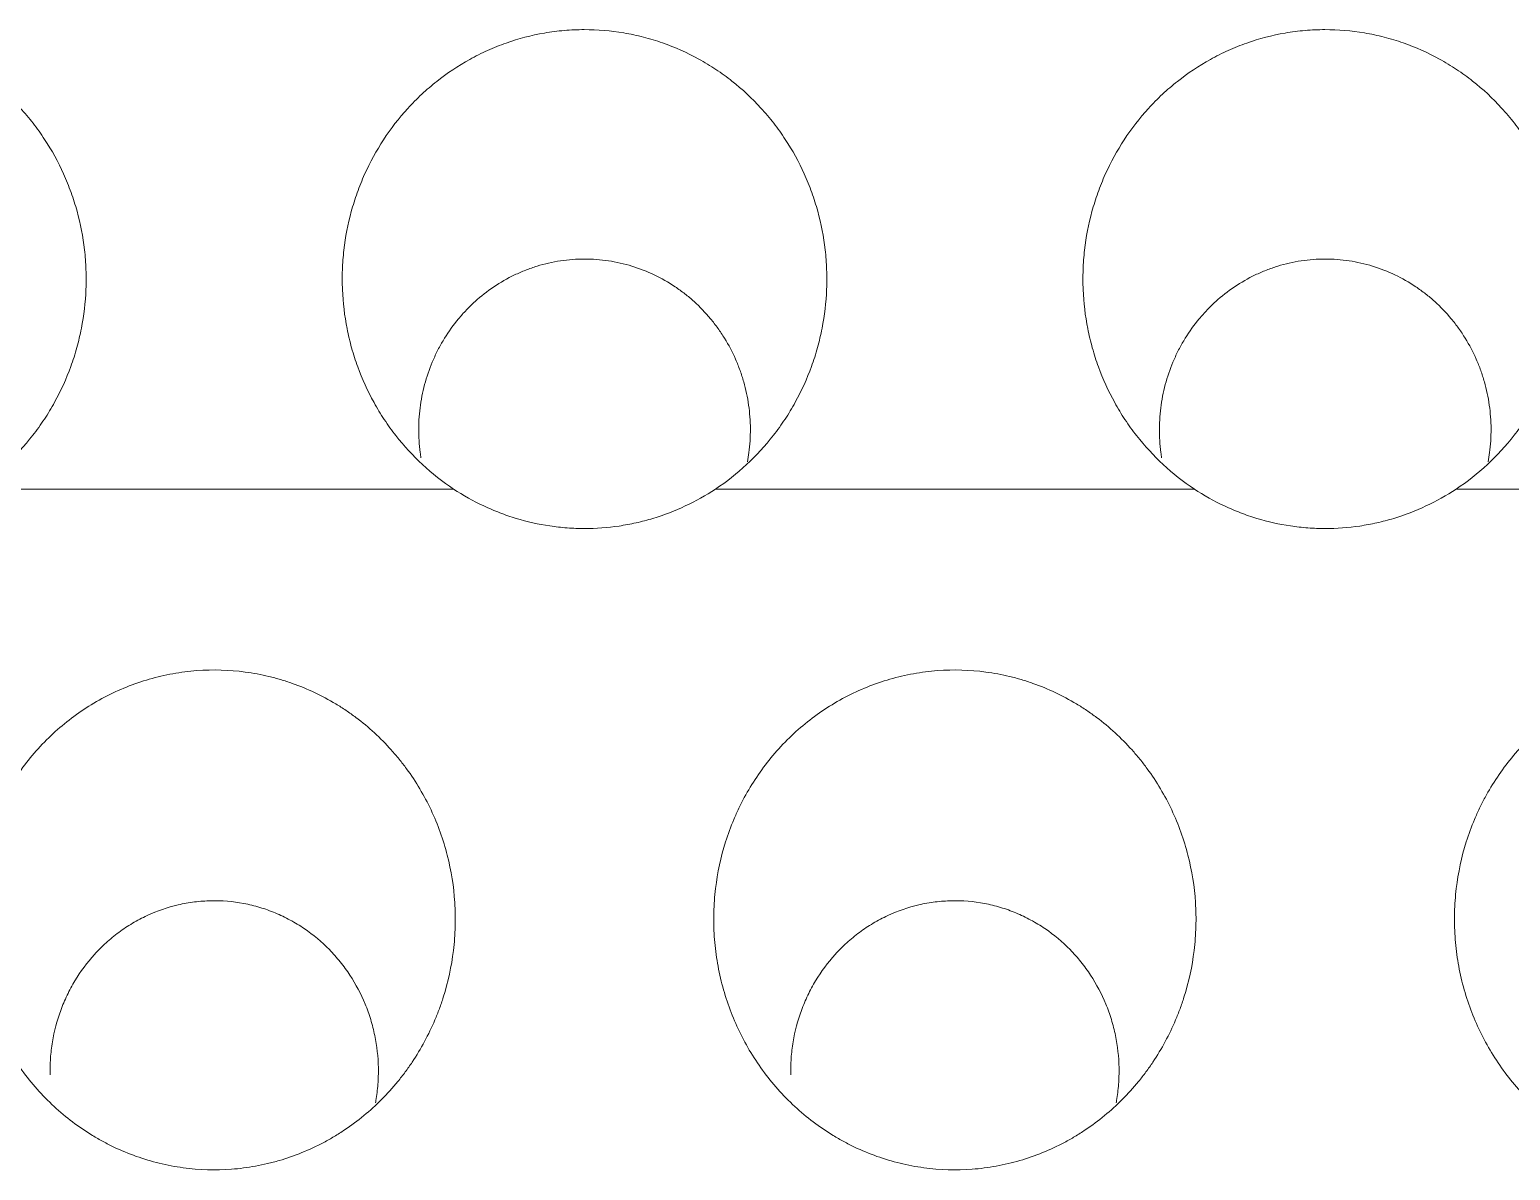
# Model space of a CAD drawing. Header units: millimetres. Extents: x 70151 to 230897, y 35202 to 113211.
# Drawn here: x 179021.63 to 179027.6, y 69174.55 to 69179.15 of the extents above; entities that cross this region are included whole.
import ezdxf

# ---------------------------------------------------------------- set-up
doc = ezdxf.new("R2010")
doc.units = ezdxf.units.MM
doc.header["$LTSCALE"] = 50
doc.layers.add('2-con', color=2, linetype='Continuous')
doc.layers.add('mark-B', color=2, linetype='Continuous', lineweight=20)

# ---------------------------------------------------------------- blocks, each defined once
blk = doc.blocks.new('무풍1WAY 대형')
at = {"layer": 'mark-B'}
for points, knots in [([(-372.6553, -415.5064), (-372.6168, -415.5593), (-372.5842, -415.6149), (-372.5297, -415.731), (-372.5078, -415.7915), (-372.4875, -415.8703), (-372.4838, -415.8862), (-372.4772, -415.9179), (-372.4684, -415.9656), (-372.4593, -416.0455), (-372.4579, -416.1099), (-372.4592, -416.1583), (-372.4599, -416.1745), (-372.4623, -416.2069), (-372.4638, -416.2231), (-372.4734, -416.3036), (-372.487, -416.3665), (-372.5159, -416.4585), (-372.527, -416.4888), (-372.546, -416.5336), (-372.5527, -416.5485), (-372.5667, -416.5778), (-372.5741, -416.5923), (-372.6125, -416.6634), (-372.6483, -416.7168), (-372.7098, -416.7917), (-372.7316, -416.8158), (-372.7778, -416.862), (-372.8019, -416.8838), (-372.877, -416.9452), (-372.9307, -416.9809), (-373.0171, -417.0265), (-373.047, -417.0404), (-373.1075, -417.0647), (-373.1688, -417.0858), (-373.2319, -417.1005), (-373.2798, -417.1092), (-373.2959, -417.1116), (-373.3284, -417.1158), (-373.3448, -417.1174), (-373.4265, -417.1235), (-373.4914, -417.1215), (-373.5879, -417.1087), (-373.6199, -417.1027), (-373.6678, -417.0912), (-373.6836, -417.087), (-373.7149, -417.0777), (-373.7304, -417.0727), (-373.807, -417.0457), (-373.8656, -417.018), (-373.9354, -416.9759), (-373.9493, -416.9671), (-373.9764, -416.9488), (-374.0162, -416.9205), (-374.0784, -416.8688), (-374.1238, -416.8228), (-374.1562, -416.7865), (-374.1668, -416.7742), (-374.1873, -416.7488), (-374.1973, -416.7359), (-374.2452, -416.6703), (-374.2781, -416.6148), (-374.3193, -416.5273), (-374.3317, -416.4973), (-374.3537, -416.436), (-374.3632, -416.405), (-374.3872, -416.3113), (-374.3973, -416.2478), (-374.4035, -416.1509), (-374.4041, -416.1182), (-374.4023, -416.0535), (-374.3999, -416.0213), (-374.3882, -415.9256), (-374.3746, -415.8626), (-374.3501, -415.7851), (-374.3448, -415.7696), (-374.3336, -415.7391), (-374.3157, -415.694), (-374.2808, -415.6214), (-374.2476, -415.5661), (-374.2207, -415.5258), (-374.2113, -415.5125), (-374.192, -415.4864), (-374.1819, -415.4734), (-374.1302, -415.4103), (-374.0846, -415.3645), (-374.0099, -415.3029), (-373.9839, -415.2835), (-373.9433, -415.2563), (-373.9295, -415.2475), (-373.9013, -415.2307), (-373.8871, -415.2227), (-373.8153, -415.1845), (-373.7553, -415.1601), (-373.6774, -415.1374), (-373.6616, -415.1332), (-373.6298, -415.1257), (-373.6137, -415.1224), (-373.5653, -415.1136), (-373.533, -415.1095), (-373.4359, -415.1022), (-373.371, -415.1041), (-373.2897, -415.1151), (-373.2735, -415.1177), (-373.2414, -415.1238), (-373.1936, -415.1341), (-373.116, -415.1574), (-373.0559, -415.1823), (-373.0117, -415.2034), (-372.997, -415.2108), (-372.9682, -415.2264), (-372.9541, -415.2346), (-372.8846, -415.2769), (-372.833, -415.3159), (-372.7613, -415.3822), (-372.7384, -415.4056), (-372.695, -415.4545), (-372.6745, -415.4799), (-372.6553, -415.5064)], [0, 0, 0, 0, 0.03125, 0.03125, 0.0625, 0.0625, 0.070313, 0.070313, 0.078125, 0.09375, 0.109375, 0.109375, 0.117188, 0.117188, 0.125, 0.125, 0.15625, 0.15625, 0.171875, 0.171875, 0.179688, 0.179688, 0.1875, 0.1875, 0.21875, 0.21875, 0.234375, 0.234375, 0.25, 0.25, 0.28125, 0.28125, 0.296875, 0.296875, 0.3125, 0.328125, 0.328125, 0.335938, 0.335938, 0.34375, 0.34375, 0.375, 0.375, 0.390625, 0.390625, 0.398438, 0.398438, 0.40625, 0.40625, 0.4375, 0.4375, 0.445313, 0.445313, 0.453125, 0.46875, 0.484375, 0.484375, 0.492188, 0.492188, 0.5, 0.5, 0.53125, 0.53125, 0.546875, 0.546875, 0.5625, 0.5625, 0.59375, 0.59375, 0.609375, 0.609375, 0.625, 0.625, 0.65625, 0.65625, 0.664062, 0.664062, 0.671875, 0.6875, 0.703125, 0.703125, 0.710937, 0.710937, 0.71875, 0.71875, 0.75, 0.75, 0.765625, 0.765625, 0.773437, 0.773437, 0.78125, 0.78125, 0.8125, 0.8125, 0.820312, 0.820312, 0.828125, 0.828125, 0.84375, 0.84375, 0.875, 0.875, 0.882812, 0.882812, 0.890625, 0.90625, 0.921875, 0.921875, 0.929687, 0.929687, 0.9375, 0.9375, 0.96875, 0.96875, 0.984375, 0.984375, 1, 1, 1, 1]), ([(-369.6677, -415.5064), (-369.6293, -415.5593), (-369.5966, -415.6149), (-369.5421, -415.731), (-369.5203, -415.7915), (-369.4999, -415.8703), (-369.4962, -415.8862), (-369.4896, -415.9179), (-369.4808, -415.9656), (-369.4717, -416.0455), (-369.4704, -416.1099), (-369.4716, -416.1583), (-369.4724, -416.1745), (-369.4747, -416.2069), (-369.4763, -416.2231), (-369.4859, -416.3036), (-369.4994, -416.3665), (-369.5284, -416.4585), (-369.5395, -416.4888), (-369.5584, -416.5336), (-369.5651, -416.5485), (-369.5792, -416.5778), (-369.5865, -416.5923), (-369.6249, -416.6634), (-369.6608, -416.7168), (-369.7222, -416.7917), (-369.744, -416.8158), (-369.7903, -416.862), (-369.8144, -416.8838), (-369.8894, -416.9452), (-369.9432, -416.9809), (-370.0296, -417.0265), (-370.0595, -417.0404), (-370.1199, -417.0647), (-370.1812, -417.0858), (-370.2443, -417.1005), (-370.2923, -417.1092), (-370.3084, -417.1116), (-370.3408, -417.1158), (-370.3572, -417.1174), (-370.439, -417.1235), (-370.5038, -417.1215), (-370.6003, -417.1087), (-370.6324, -417.1027), (-370.6802, -417.0912), (-370.6961, -417.087), (-370.7274, -417.0777), (-370.7429, -417.0727), (-370.8195, -417.0457), (-370.878, -417.018), (-370.9479, -416.9759), (-370.9617, -416.9671), (-370.9888, -416.9488), (-371.0287, -416.9205), (-371.0908, -416.8688), (-371.1363, -416.8228), (-371.1687, -416.7865), (-371.1792, -416.7742), (-371.1998, -416.7488), (-371.2097, -416.7359), (-371.2577, -416.6703), (-371.2905, -416.6148), (-371.3317, -416.5273), (-371.3441, -416.4973), (-371.3662, -416.436), (-371.3756, -416.405), (-371.3996, -416.3113), (-371.4097, -416.2478), (-371.416, -416.1509), (-371.4166, -416.1182), (-371.4147, -416.0535), (-371.4123, -416.0213), (-371.4007, -415.9256), (-371.3871, -415.8626), (-371.3625, -415.7851), (-371.3573, -415.7696), (-371.346, -415.7391), (-371.3281, -415.694), (-371.2933, -415.6214), (-371.2601, -415.5661), (-371.2331, -415.5258), (-371.2238, -415.5125), (-371.2044, -415.4864), (-371.1944, -415.4734), (-371.1427, -415.4103), (-371.0971, -415.3645), (-371.0224, -415.3029), (-370.9964, -415.2835), (-370.9558, -415.2563), (-370.9419, -415.2475), (-370.9138, -415.2307), (-370.8996, -415.2227), (-370.8277, -415.1845), (-370.7678, -415.1601), (-370.6898, -415.1374), (-370.6741, -415.1332), (-370.6423, -415.1257), (-370.6261, -415.1224), (-370.5777, -415.1136), (-370.5454, -415.1095), (-370.4484, -415.1022), (-370.3835, -415.1041), (-370.3022, -415.1151), (-370.2859, -415.1177), (-370.2538, -415.1238), (-370.2061, -415.1341), (-370.1284, -415.1574), (-370.0684, -415.1823), (-370.0241, -415.2034), (-370.0094, -415.2108), (-369.9807, -415.2264), (-369.9665, -415.2346), (-369.8971, -415.2769), (-369.8454, -415.3159), (-369.7738, -415.3822), (-369.7508, -415.4056), (-369.7074, -415.4545), (-369.687, -415.4799), (-369.6677, -415.5064)], [0, 0, 0, 0, 0.03125, 0.03125, 0.0625, 0.0625, 0.070312, 0.070312, 0.078125, 0.09375, 0.109375, 0.109375, 0.117187, 0.117187, 0.125, 0.125, 0.15625, 0.15625, 0.171875, 0.171875, 0.179687, 0.179687, 0.1875, 0.1875, 0.21875, 0.21875, 0.234375, 0.234375, 0.25, 0.25, 0.28125, 0.28125, 0.296875, 0.296875, 0.3125, 0.328125, 0.328125, 0.335937, 0.335937, 0.34375, 0.34375, 0.375, 0.375, 0.390625, 0.390625, 0.398437, 0.398437, 0.40625, 0.40625, 0.4375, 0.4375, 0.445312, 0.445312, 0.453125, 0.46875, 0.484375, 0.484375, 0.492187, 0.492187, 0.5, 0.5, 0.53125, 0.53125, 0.546875, 0.546875, 0.5625, 0.5625, 0.59375, 0.59375, 0.609375, 0.609375, 0.625, 0.625, 0.65625, 0.65625, 0.664062, 0.664062, 0.671875, 0.6875, 0.703125, 0.703125, 0.710937, 0.710937, 0.71875, 0.71875, 0.75, 0.75, 0.765625, 0.765625, 0.773438, 0.773438, 0.78125, 0.78125, 0.8125, 0.8125, 0.820313, 0.820313, 0.828125, 0.828125, 0.84375, 0.84375, 0.875, 0.875, 0.882813, 0.882813, 0.890625, 0.90625, 0.921875, 0.921875, 0.929688, 0.929688, 0.9375, 0.9375, 0.96875, 0.96875, 0.984375, 0.984375, 1, 1, 1, 1]), ([(-366.6802, -415.5064), (-366.6417, -415.5593), (-366.6091, -415.6149), (-366.5546, -415.731), (-366.5327, -415.7915), (-366.5124, -415.8703), (-366.5087, -415.8862), (-366.5021, -415.9179), (-366.4933, -415.9656), (-366.4842, -416.0455), (-366.4828, -416.1099), (-366.4841, -416.1583), (-366.4848, -416.1745), (-366.4872, -416.2069), (-366.4887, -416.2231), (-366.4983, -416.3036), (-366.5119, -416.3665), (-366.5408, -416.4585), (-366.5519, -416.4888), (-366.5709, -416.5336), (-366.5776, -416.5485), (-366.5916, -416.5778), (-366.599, -416.5923), (-366.6374, -416.6634), (-366.6732, -416.7168), (-366.7347, -416.7917), (-366.7565, -416.8158), (-366.8027, -416.862), (-366.8268, -416.8838), (-366.9019, -416.9452), (-366.9556, -416.9809), (-367.042, -417.0265), (-367.0719, -417.0404), (-367.1324, -417.0647), (-367.1937, -417.0858), (-367.2568, -417.1005), (-367.3047, -417.1092), (-367.3208, -417.1116), (-367.3533, -417.1158), (-367.3697, -417.1174), (-367.4514, -417.1235), (-367.5163, -417.1215), (-367.6128, -417.1087), (-367.6448, -417.1027), (-367.6927, -417.0912), (-367.7085, -417.087), (-367.7399, -417.0777), (-367.7553, -417.0727), (-367.8319, -417.0457), (-367.8905, -417.018), (-367.9604, -416.9759), (-367.9742, -416.9671), (-368.0013, -416.9488), (-368.0411, -416.9205), (-368.1033, -416.8688), (-368.1487, -416.8228), (-368.1811, -416.7865), (-368.1917, -416.7742), (-368.2122, -416.7488), (-368.2222, -416.7359), (-368.2701, -416.6703), (-368.303, -416.6148), (-368.3442, -416.5273), (-368.3566, -416.4973), (-368.3786, -416.436), (-368.3881, -416.405), (-368.4121, -416.3113), (-368.4222, -416.2478), (-368.4284, -416.1509), (-368.429, -416.1182), (-368.4272, -416.0535), (-368.4248, -416.0213), (-368.4131, -415.9256), (-368.3995, -415.8626), (-368.375, -415.7851), (-368.3697, -415.7696), (-368.3585, -415.7391), (-368.3406, -415.694), (-368.3057, -415.6214), (-368.2725, -415.5661), (-368.2456, -415.5258), (-368.2362, -415.5125), (-368.2169, -415.4864), (-368.2068, -415.4734), (-368.1551, -415.4103), (-368.1095, -415.3645), (-368.0348, -415.3029), (-368.0088, -415.2835), (-367.9682, -415.2563), (-367.9544, -415.2475), (-367.9262, -415.2307), (-367.912, -415.2227), (-367.8402, -415.1845), (-367.7802, -415.1601), (-367.7023, -415.1374), (-367.6865, -415.1332), (-367.6547, -415.1257), (-367.6386, -415.1224), (-367.5902, -415.1136), (-367.5579, -415.1095), (-367.4608, -415.1022), (-367.3959, -415.1041), (-367.3146, -415.1151), (-367.2984, -415.1177), (-367.2663, -415.1238), (-367.2185, -415.1341), (-367.1409, -415.1574), (-367.0808, -415.1823), (-367.0366, -415.2034), (-367.0219, -415.2108), (-366.9931, -415.2264), (-366.979, -415.2346), (-366.9095, -415.2769), (-366.8579, -415.3159), (-366.7863, -415.3822), (-366.7633, -415.4056), (-366.7199, -415.4545), (-366.6994, -415.4799), (-366.6802, -415.5064)], [0, 0, 0, 0, 0.03125, 0.03125, 0.0625, 0.0625, 0.070313, 0.070313, 0.078125, 0.09375, 0.109375, 0.109375, 0.117188, 0.117188, 0.125, 0.125, 0.15625, 0.15625, 0.171875, 0.171875, 0.179688, 0.179688, 0.1875, 0.1875, 0.21875, 0.21875, 0.234375, 0.234375, 0.25, 0.25, 0.28125, 0.28125, 0.296875, 0.296875, 0.3125, 0.328125, 0.328125, 0.335938, 0.335938, 0.34375, 0.34375, 0.375, 0.375, 0.390625, 0.390625, 0.398438, 0.398438, 0.40625, 0.40625, 0.4375, 0.4375, 0.445313, 0.445313, 0.453125, 0.46875, 0.484375, 0.484375, 0.492188, 0.492188, 0.5, 0.5, 0.53125, 0.53125, 0.546875, 0.546875, 0.5625, 0.5625, 0.59375, 0.59375, 0.609375, 0.609375, 0.625, 0.625, 0.65625, 0.65625, 0.664063, 0.664063, 0.671875, 0.6875, 0.703125, 0.703125, 0.710938, 0.710938, 0.71875, 0.71875, 0.75, 0.75, 0.765625, 0.765625, 0.773438, 0.773438, 0.78125, 0.78125, 0.8125, 0.8125, 0.820313, 0.820313, 0.828125, 0.828125, 0.84375, 0.84375, 0.875, 0.875, 0.882813, 0.882813, 0.890625, 0.90625, 0.921875, 0.921875, 0.929687, 0.929687, 0.9375, 0.9375, 0.96875, 0.96875, 0.984375, 0.984375, 1, 1, 1, 1]), ([(-369.7815, -415.4879), (-369.781, -415.5101), (-369.7816, -415.5323), (-369.7847, -415.5765), (-369.7874, -415.5986), (-369.7983, -415.6641), (-369.8095, -415.7065), (-369.8322, -415.7685), (-369.8407, -415.7888), (-369.8551, -415.8189), (-369.8601, -415.8288), (-369.8706, -415.8483), (-369.8761, -415.8579), (-369.9045, -415.9051), (-369.9307, -415.9405), (-369.9752, -415.9898), (-369.9911, -416.0057), (-370.0239, -416.0355), (-370.058, -416.0635), (-370.104, -416.0941), (-370.133, -416.1104), (-370.1527, -416.1208), (-370.1628, -416.1257), (-370.2133, -416.1492), (-370.2551, -416.1636), (-370.3198, -416.1786), (-370.3418, -416.1826), (-370.3862, -416.1881), (-370.4084, -416.1897), (-370.4747, -416.1911), (-370.5188, -416.1874), (-370.5736, -416.177), (-370.5846, -416.1747), (-370.6063, -416.1694), (-370.617, -416.1665), (-370.6488, -416.1569), (-370.6904, -416.1421), (-370.7402, -416.1183), (-370.7691, -416.1017), (-370.7882, -416.0901), (-370.7976, -416.0841), (-370.8435, -416.0529), (-370.8772, -416.0246), (-370.9234, -415.9774), (-370.9381, -415.9609), (-370.959, -415.9349), (-370.9657, -415.9261), (-370.9788, -415.9081), (-370.985, -415.899), (-371.0152, -415.853), (-371.0356, -415.8141), (-371.0566, -415.7633), (-371.0605, -415.753), (-371.068, -415.7321), (-371.0715, -415.7216), (-371.0812, -415.6898), (-371.0866, -415.6684), (-371.0999, -415.6039), (-371.1047, -415.5603), (-371.1059, -415.4941), (-371.1053, -415.4718), (-371.102, -415.4278), (-371.0994, -415.4059), (-371.0952, -415.381), (-371.0946, -415.3777), (-371.094, -415.3744)], [0, 0, 0, 0, 0.029281, 0.029281, 0.058562, 0.058562, 0.117123, 0.117123, 0.146404, 0.146404, 0.161045, 0.161045, 0.175685, 0.175685, 0.234247, 0.234247, 0.263528, 0.263528, 0.292809, 0.322089, 0.33673, 0.33673, 0.35137, 0.35137, 0.409932, 0.409932, 0.439213, 0.439213, 0.468494, 0.468494, 0.527055, 0.527055, 0.541696, 0.541696, 0.556336, 0.556336, 0.585617, 0.614898, 0.629538, 0.629538, 0.644179, 0.644179, 0.702741, 0.702741, 0.732021, 0.732021, 0.746662, 0.746662, 0.761302, 0.761302, 0.819864, 0.819864, 0.834504, 0.834504, 0.849145, 0.849145, 0.878426, 0.878426, 0.936987, 0.936987, 0.966268, 0.966268, 0.995549, 0.995549, 1, 1, 1, 1]), ([(-366.7939, -415.4879), (-366.7934, -415.5101), (-366.794, -415.5323), (-366.7972, -415.5765), (-366.7998, -415.5986), (-366.8107, -415.6641), (-366.8219, -415.7065), (-366.8446, -415.7685), (-366.8532, -415.7888), (-366.8675, -415.8189), (-366.8726, -415.8288), (-366.8831, -415.8483), (-366.8885, -415.8579), (-366.9169, -415.9051), (-366.9431, -415.9405), (-366.9877, -415.9898), (-367.0035, -416.0057), (-367.0363, -416.0355), (-367.0705, -416.0635), (-367.1164, -416.0941), (-367.1455, -416.1104), (-367.1652, -416.1208), (-367.1752, -416.1257), (-367.2258, -416.1492), (-367.2676, -416.1636), (-367.3323, -416.1786), (-367.3542, -416.1826), (-367.3986, -416.1881), (-367.4208, -416.1897), (-367.4872, -416.1911), (-367.5312, -416.1874), (-367.5861, -416.177), (-367.5971, -416.1747), (-367.6187, -416.1694), (-367.6294, -416.1665), (-367.6613, -416.1569), (-367.7028, -416.1421), (-367.7527, -416.1183), (-367.7816, -416.1017), (-367.8006, -416.0901), (-367.81, -416.0841), (-367.856, -416.0529), (-367.8897, -416.0246), (-367.9358, -415.9774), (-367.9505, -415.9609), (-367.9714, -415.9349), (-367.9782, -415.9261), (-367.9912, -415.9081), (-367.9975, -415.899), (-368.0277, -415.853), (-368.0481, -415.8141), (-368.069, -415.7633), (-368.073, -415.753), (-368.0804, -415.7321), (-368.0839, -415.7216), (-368.0936, -415.6898), (-368.0991, -415.6684), (-368.1123, -415.6039), (-368.1172, -415.5603), (-368.1184, -415.4941), (-368.1178, -415.4718), (-368.1145, -415.4278), (-368.1118, -415.4059), (-368.1076, -415.381), (-368.107, -415.3777), (-368.1064, -415.3744)], [0, 0, 0, 0, 0.029281, 0.029281, 0.058562, 0.058562, 0.117123, 0.117123, 0.146404, 0.146404, 0.161045, 0.161045, 0.175685, 0.175685, 0.234247, 0.234247, 0.263528, 0.263528, 0.292809, 0.322089, 0.33673, 0.33673, 0.35137, 0.35137, 0.409932, 0.409932, 0.439213, 0.439213, 0.468494, 0.468494, 0.527055, 0.527055, 0.541696, 0.541696, 0.556336, 0.556336, 0.585617, 0.614898, 0.629538, 0.629538, 0.644179, 0.644179, 0.702741, 0.702741, 0.732021, 0.732021, 0.746662, 0.746662, 0.761302, 0.761302, 0.819864, 0.819864, 0.834504, 0.834504, 0.849145, 0.849145, 0.878426, 0.878426, 0.936987, 0.936987, 0.966268, 0.966268, 0.995549, 0.995549, 1, 1, 1, 1]), ([(-371.4093, -417.8514), (-371.4479, -417.8259), (-371.4884, -417.803), (-371.5519, -417.7731), (-371.5736, -417.7639), (-371.6172, -417.7471), (-371.6393, -417.7395), (-371.7059, -417.7194), (-371.7512, -417.7092), (-371.8204, -417.6989), (-371.8437, -417.6963), (-371.8907, -417.6928), (-371.9141, -417.6919), (-371.9841, -417.6919), (-372.0305, -417.6954), (-372.0995, -417.7056), (-372.1224, -417.7099), (-372.1681, -417.7201), (-372.1909, -417.7261), (-372.2582, -417.7465), (-372.345, -417.78), (-372.4261, -417.8255), (-372.4652, -417.8514)], [0, 0, 0, 0, 0.125, 0.125, 0.1875, 0.1875, 0.25, 0.25, 0.375, 0.375, 0.4375, 0.4375, 0.5, 0.5, 0.625, 0.625, 0.6875, 0.6875, 0.75, 0.75, 0.875, 1, 1, 1, 1]), ([(-368.4217, -417.8514), (-368.4603, -417.8259), (-368.5008, -417.803), (-368.5644, -417.7731), (-368.5861, -417.7639), (-368.6297, -417.7471), (-368.6517, -417.7395), (-368.7184, -417.7194), (-368.7637, -417.7092), (-368.8329, -417.6989), (-368.8561, -417.6963), (-368.9031, -417.6928), (-368.9266, -417.6919), (-368.9966, -417.6919), (-369.0429, -417.6954), (-369.1119, -417.7056), (-369.1349, -417.7099), (-369.1805, -417.7201), (-369.2034, -417.7261), (-369.2706, -417.7465), (-369.3574, -417.78), (-369.4386, -417.8255), (-369.4777, -417.8514)], [0, 0, 0, 0, 0.125, 0.125, 0.1875, 0.1875, 0.25, 0.25, 0.375, 0.375, 0.4375, 0.4375, 0.5, 0.5, 0.625, 0.625, 0.6875, 0.6875, 0.75, 0.75, 0.875, 1, 1, 1, 1]), ([(-371.4093, -417.8514), (-371.3642, -417.8812), (-371.3225, -417.9141), (-371.2449, -417.986), (-371.2092, -418.0249), (-371.16, -418.0876), (-371.1444, -418.1093), (-371.1148, -418.1541), (-371.101, -418.1769), (-371.0624, -418.2467), (-371.0404, -418.2949), (-371.0132, -418.3697), (-371.005, -418.395), (-370.9907, -418.4466), (-370.9845, -418.4726), (-370.9691, -418.5507), (-370.963, -418.6032), (-370.9597, -418.6825), (-370.9596, -418.709), (-370.9615, -418.7622), (-370.9635, -418.789), (-370.9725, -418.8683), (-370.9825, -418.9202), (-371.0034, -418.9967), (-371.0114, -419.0219), (-371.0248, -419.0594), (-371.0295, -419.0719), (-371.0395, -419.0966), (-371.0448, -419.109), (-371.0722, -419.17), (-371.0977, -419.2166), (-371.1556, -419.3051), (-371.1881, -419.3472), (-371.2332, -419.3967), (-371.2425, -419.4065), (-371.2613, -419.4256), (-371.2901, -419.4536), (-371.3204, -419.4796), (-371.3828, -419.5291), (-371.427, -419.5587), (-371.4974, -419.5977), (-371.5216, -419.6098), (-371.5707, -419.6319), (-371.5955, -419.6418), (-371.671, -419.6684), (-371.7226, -419.6819), (-371.7887, -419.6933), (-371.802, -419.6953), (-371.8288, -419.6988), (-371.8423, -419.7003), (-371.8826, -419.7037), (-371.9094, -419.7049), (-371.9896, -419.705), (-372.0428, -419.7006), (-372.109, -419.6894), (-372.1222, -419.6868), (-372.1487, -419.6812), (-372.1618, -419.6781), (-372.201, -419.668), (-372.2266, -419.6602), (-372.3023, -419.6337), (-372.351, -419.612), (-372.4215, -419.5732), (-372.4446, -419.5591), (-372.4894, -419.5294), (-372.511, -419.5137), (-372.5737, -419.4642), (-372.6127, -419.428), (-372.6668, -419.3688), (-372.6842, -419.3482), (-372.717, -419.3059), (-372.7325, -419.2842), (-372.7762, -419.2176), (-372.8017, -419.1712), (-372.8291, -419.1105), (-372.8343, -419.0983), (-372.8443, -419.0735), (-372.8491, -419.0609), (-372.8627, -419.0232), (-372.8707, -418.9979), (-372.8918, -418.9212), (-372.9018, -418.8693), (-372.9109, -418.7903), (-372.9129, -418.7638), (-372.9149, -418.7103), (-372.9148, -418.6836), (-372.9116, -418.6041), (-372.9055, -418.5517), (-372.8903, -418.4738), (-372.8842, -418.448), (-372.8699, -418.3966), (-372.8617, -418.371), (-372.8345, -418.2959), (-372.8126, -418.2477), (-372.7743, -418.1782), (-372.7606, -418.1555), (-372.7386, -418.1221), (-372.731, -418.1111), (-372.7154, -418.0894), (-372.7074, -418.0786), (-372.6661, -418.0257), (-372.6301, -417.9865), (-372.5522, -417.9142), (-372.5103, -417.8812), (-372.4652, -417.8514)], [0, 0, 0, 0, 0.03125, 0.03125, 0.0625, 0.0625, 0.078125, 0.078125, 0.09375, 0.09375, 0.125, 0.125, 0.140625, 0.140625, 0.15625, 0.15625, 0.1875, 0.1875, 0.203125, 0.203125, 0.21875, 0.21875, 0.25, 0.25, 0.265625, 0.265625, 0.273438, 0.273438, 0.28125, 0.28125, 0.3125, 0.3125, 0.34375, 0.34375, 0.351563, 0.351563, 0.359375, 0.375, 0.375, 0.40625, 0.40625, 0.421875, 0.421875, 0.4375, 0.4375, 0.46875, 0.46875, 0.476563, 0.476563, 0.484375, 0.484375, 0.5, 0.5, 0.53125, 0.53125, 0.539063, 0.539063, 0.546875, 0.546875, 0.5625, 0.5625, 0.59375, 0.59375, 0.609375, 0.609375, 0.625, 0.625, 0.65625, 0.65625, 0.671875, 0.671875, 0.6875, 0.6875, 0.71875, 0.71875, 0.726563, 0.726563, 0.734375, 0.734375, 0.75, 0.75, 0.78125, 0.78125, 0.796875, 0.796875, 0.8125, 0.8125, 0.84375, 0.84375, 0.859375, 0.859375, 0.875, 0.875, 0.90625, 0.90625, 0.921875, 0.921875, 0.929688, 0.929688, 0.9375, 0.9375, 0.96875, 0.96875, 1, 1, 1, 1]), ([(-368.4217, -417.8514), (-368.3767, -417.8812), (-368.3349, -417.9141), (-368.2574, -417.986), (-368.2216, -418.0249), (-368.1725, -418.0876), (-368.1568, -418.1093), (-368.1272, -418.1541), (-368.1134, -418.1769), (-368.0748, -418.2467), (-368.0529, -418.2949), (-368.0256, -418.3697), (-368.0175, -418.395), (-368.0031, -418.4466), (-367.997, -418.4726), (-367.9816, -418.5507), (-367.9754, -418.6032), (-367.9722, -418.6825), (-367.9721, -418.709), (-367.974, -418.7622), (-367.976, -418.789), (-367.985, -418.8683), (-367.995, -418.9202), (-368.0159, -418.9967), (-368.0238, -419.0219), (-368.0372, -419.0594), (-368.042, -419.0719), (-368.052, -419.0966), (-368.0572, -419.109), (-368.0846, -419.17), (-368.1101, -419.2166), (-368.1681, -419.3051), (-368.2005, -419.3472), (-368.2456, -419.3967), (-368.2549, -419.4065), (-368.2738, -419.4256), (-368.3026, -419.4536), (-368.3328, -419.4796), (-368.3953, -419.5291), (-368.4395, -419.5587), (-368.5099, -419.5977), (-368.5341, -419.6098), (-368.5831, -419.6319), (-368.608, -419.6418), (-368.6834, -419.6684), (-368.735, -419.6819), (-368.8012, -419.6933), (-368.8145, -419.6953), (-368.8413, -419.6988), (-368.8547, -419.7003), (-368.895, -419.7037), (-368.9218, -419.7049), (-369.0021, -419.705), (-369.0553, -419.7006), (-369.1215, -419.6894), (-369.1347, -419.6868), (-369.1611, -419.6812), (-369.1743, -419.6781), (-369.2134, -419.668), (-369.2391, -419.6602), (-369.3147, -419.6337), (-369.3634, -419.612), (-369.4339, -419.5732), (-369.4571, -419.5591), (-369.5018, -419.5294), (-369.5235, -419.5137), (-369.5862, -419.4642), (-369.6251, -419.428), (-369.6792, -419.3688), (-369.6966, -419.3482), (-369.7295, -419.3059), (-369.7449, -419.2842), (-369.7886, -419.2176), (-369.8141, -419.1712), (-369.8415, -419.1105), (-369.8468, -419.0983), (-369.8568, -419.0735), (-369.8616, -419.0609), (-369.8752, -419.0232), (-369.8832, -418.9979), (-369.9042, -418.9212), (-369.9142, -418.8693), (-369.9233, -418.7903), (-369.9253, -418.7638), (-369.9273, -418.7103), (-369.9273, -418.6836), (-369.9241, -418.6041), (-369.9179, -418.5517), (-369.9027, -418.4738), (-369.8966, -418.448), (-369.8824, -418.3966), (-369.8742, -418.371), (-369.8469, -418.2959), (-369.825, -418.2477), (-369.7867, -418.1782), (-369.773, -418.1555), (-369.751, -418.1221), (-369.7435, -418.1111), (-369.7279, -418.0894), (-369.7198, -418.0786), (-369.6786, -418.0257), (-369.6425, -417.9865), (-369.5646, -417.9142), (-369.5227, -417.8812), (-369.4777, -417.8514)], [0, 0, 0, 0, 0.03125, 0.03125, 0.0625, 0.0625, 0.078125, 0.078125, 0.09375, 0.09375, 0.125, 0.125, 0.140625, 0.140625, 0.15625, 0.15625, 0.1875, 0.1875, 0.203125, 0.203125, 0.21875, 0.21875, 0.25, 0.25, 0.265625, 0.265625, 0.273438, 0.273438, 0.28125, 0.28125, 0.3125, 0.3125, 0.34375, 0.34375, 0.351562, 0.351562, 0.359375, 0.375, 0.375, 0.40625, 0.40625, 0.421875, 0.421875, 0.4375, 0.4375, 0.46875, 0.46875, 0.476562, 0.476562, 0.484375, 0.484375, 0.5, 0.5, 0.53125, 0.53125, 0.539062, 0.539062, 0.546875, 0.546875, 0.5625, 0.5625, 0.59375, 0.59375, 0.609375, 0.609375, 0.625, 0.625, 0.65625, 0.65625, 0.671875, 0.671875, 0.6875, 0.6875, 0.71875, 0.71875, 0.726562, 0.726562, 0.734375, 0.734375, 0.75, 0.75, 0.78125, 0.78125, 0.796875, 0.796875, 0.8125, 0.8125, 0.84375, 0.84375, 0.859375, 0.859375, 0.875, 0.875, 0.90625, 0.90625, 0.921875, 0.921875, 0.929687, 0.929687, 0.9375, 0.9375, 0.96875, 0.96875, 1, 1, 1, 1]), ([(-365.4342, -417.8514), (-365.3891, -417.8812), (-365.3474, -417.9141), (-365.2698, -417.986), (-365.2341, -418.0249), (-365.1849, -418.0876), (-365.1693, -418.1093), (-365.1397, -418.1541), (-365.1259, -418.1769), (-365.0873, -418.2467), (-365.0653, -418.2949), (-365.0381, -418.3697), (-365.0299, -418.395), (-365.0156, -418.4466), (-365.0094, -418.4726), (-364.994, -418.5507), (-364.9879, -418.6032), (-364.9846, -418.6825), (-364.9845, -418.709), (-364.9864, -418.7622), (-364.9884, -418.789), (-364.9974, -418.8683), (-365.0074, -418.9202), (-365.0283, -418.9967), (-365.0363, -419.0219), (-365.0497, -419.0594), (-365.0544, -419.0719), (-365.0644, -419.0966), (-365.0697, -419.109), (-365.0971, -419.17), (-365.1226, -419.2166), (-365.1805, -419.3051), (-365.213, -419.3472), (-365.2581, -419.3967), (-365.2674, -419.4065), (-365.2862, -419.4256), (-365.315, -419.4536), (-365.3453, -419.4796), (-365.4077, -419.5291), (-365.452, -419.5587), (-365.5223, -419.5977), (-365.5465, -419.6098), (-365.5956, -419.6319), (-365.6204, -419.6418), (-365.6959, -419.6684), (-365.7475, -419.6819), (-365.8136, -419.6933), (-365.8269, -419.6953), (-365.8537, -419.6988), (-365.8672, -419.7003), (-365.9075, -419.7037), (-365.9343, -419.7049), (-366.0145, -419.705), (-366.0677, -419.7006), (-366.1339, -419.6894), (-366.1471, -419.6868), (-366.1736, -419.6812), (-366.1868, -419.6781), (-366.2259, -419.668), (-366.2515, -419.6602), (-366.3272, -419.6337), (-366.3759, -419.612), (-366.4464, -419.5732), (-366.4695, -419.5591), (-366.5143, -419.5294), (-366.5359, -419.5137), (-366.5986, -419.4642), (-366.6376, -419.428), (-366.6917, -419.3688), (-366.7091, -419.3482), (-366.7419, -419.3059), (-366.7574, -419.2842), (-366.8011, -419.2176), (-366.8266, -419.1712), (-366.854, -419.1105), (-366.8592, -419.0983), (-366.8692, -419.0735), (-366.874, -419.0609), (-366.8876, -419.0232), (-366.8956, -418.9979), (-366.9167, -418.9212), (-366.9267, -418.8693), (-366.9358, -418.7903), (-366.9378, -418.7638), (-366.9398, -418.7103), (-366.9397, -418.6836), (-366.9365, -418.6041), (-366.9304, -418.5517), (-366.9152, -418.4738), (-366.9091, -418.448), (-366.8948, -418.3966), (-366.8867, -418.371), (-366.8594, -418.2959), (-366.8375, -418.2477), (-366.7992, -418.1782), (-366.7855, -418.1555), (-366.7635, -418.1221), (-366.7559, -418.1111), (-366.7404, -418.0894), (-366.7323, -418.0786), (-366.691, -418.0257), (-366.655, -417.9865), (-366.5771, -417.9142), (-366.5352, -417.8812), (-366.4901, -417.8514)], [0, 0, 0, 0, 0.03125, 0.03125, 0.0625, 0.0625, 0.078125, 0.078125, 0.09375, 0.09375, 0.125, 0.125, 0.140625, 0.140625, 0.15625, 0.15625, 0.1875, 0.1875, 0.203125, 0.203125, 0.21875, 0.21875, 0.25, 0.25, 0.265625, 0.265625, 0.273438, 0.273438, 0.28125, 0.28125, 0.3125, 0.3125, 0.34375, 0.34375, 0.351563, 0.351563, 0.359375, 0.375, 0.375, 0.40625, 0.40625, 0.421875, 0.421875, 0.4375, 0.4375, 0.46875, 0.46875, 0.476563, 0.476563, 0.484375, 0.484375, 0.5, 0.5, 0.53125, 0.53125, 0.539063, 0.539063, 0.546875, 0.546875, 0.5625, 0.5625, 0.59375, 0.59375, 0.609375, 0.609375, 0.625, 0.625, 0.65625, 0.65625, 0.671875, 0.671875, 0.6875, 0.6875, 0.71875, 0.71875, 0.726563, 0.726563, 0.734375, 0.734375, 0.75, 0.75, 0.78125, 0.78125, 0.796875, 0.796875, 0.8125, 0.8125, 0.84375, 0.84375, 0.859375, 0.859375, 0.875, 0.875, 0.90625, 0.90625, 0.921875, 0.921875, 0.929688, 0.929688, 0.9375, 0.9375, 0.96875, 0.96875, 1, 1, 1, 1]), ([(-372.5942, -417.9607), (-372.5965, -417.9731), (-372.5985, -417.9856), (-372.6022, -418.0141), (-372.6037, -418.03), (-372.6057, -418.0621), (-372.6062, -418.0783), (-372.6059, -418.1266), (-372.6012, -418.1903), (-372.588, -418.2529), (-372.5748, -418.2993), (-372.5699, -418.3148), (-372.559, -418.3451), (-372.553, -418.36), (-372.5337, -418.404), (-372.5188, -418.4323), (-372.4936, -418.4733), (-372.4847, -418.4867), (-372.4658, -418.513), (-372.4559, -418.5258), (-372.425, -418.563), (-372.4028, -418.5862), (-372.3671, -418.6186), (-372.3547, -418.6289), (-372.3293, -418.6488), (-372.3161, -418.6584), (-372.2757, -418.6856), (-372.2196, -418.7175), (-372.1595, -418.7411), (-372.1128, -418.7554), (-372.097, -418.7596), (-372.0654, -418.7668), (-372.0495, -418.7698), (-372.0017, -418.7769), (-371.9695, -418.7793), (-371.9208, -418.7793), (-371.9045, -418.7787), (-371.872, -418.7763), (-371.8559, -418.7744), (-371.808, -418.7672), (-371.7766, -418.76), (-371.7304, -418.7458), (-371.7151, -418.7404), (-371.6848, -418.7286), (-371.6698, -418.7221), (-371.626, -418.7011), (-371.5702, -418.6691), (-371.5195, -418.6295), (-371.4834, -418.5968), (-371.4718, -418.5854), (-371.4495, -418.5622), (-371.4388, -418.5502), (-371.4082, -418.5132), (-371.3895, -418.4872), (-371.3643, -418.4463), (-371.3563, -418.4323), (-371.3413, -418.4037), (-371.3343, -418.3891), (-371.3149, -418.345), (-371.2933, -418.2849), (-371.28, -418.2223), (-371.2732, -418.1744), (-371.2714, -418.1583), (-371.2691, -418.1263), (-371.2685, -418.1103), (-371.2682, -418.0625), (-371.2702, -418.0306), (-371.2752, -417.9916), (-371.2763, -417.9843), (-371.2775, -417.977)], [0, 0, 0, 0, 0.01614, 0.01614, 0.036442, 0.036442, 0.056745, 0.056745, 0.09735, 0.137955, 0.137955, 0.158257, 0.158257, 0.17856, 0.17856, 0.219165, 0.219165, 0.239467, 0.239467, 0.25977, 0.25977, 0.300375, 0.300375, 0.320677, 0.320677, 0.34098, 0.34098, 0.381585, 0.42219, 0.42219, 0.442492, 0.442492, 0.462795, 0.462795, 0.5034, 0.5034, 0.523702, 0.523702, 0.544005, 0.544005, 0.58461, 0.58461, 0.604912, 0.604912, 0.625215, 0.625215, 0.66582, 0.706425, 0.706425, 0.726727, 0.726727, 0.74703, 0.74703, 0.787635, 0.787635, 0.807937, 0.807937, 0.82824, 0.82824, 0.868845, 0.90945, 0.90945, 0.929752, 0.929752, 0.950055, 0.950055, 0.99066, 0.99066, 1, 1, 1, 1]), ([(-369.6066, -417.9607), (-369.6089, -417.9731), (-369.6109, -417.9856), (-369.6146, -418.0141), (-369.6162, -418.03), (-369.6182, -418.0621), (-369.6187, -418.0783), (-369.6184, -418.1266), (-369.6137, -418.1903), (-369.6005, -418.2529), (-369.5873, -418.2993), (-369.5823, -418.3148), (-369.5714, -418.3451), (-369.5655, -418.36), (-369.5461, -418.404), (-369.5313, -418.4323), (-369.506, -418.4733), (-369.4971, -418.4867), (-369.4782, -418.513), (-369.4683, -418.5258), (-369.4374, -418.563), (-369.4152, -418.5862), (-369.3795, -418.6186), (-369.3672, -418.6289), (-369.3418, -418.6488), (-369.3286, -418.6584), (-369.2881, -418.6856), (-369.2321, -418.7175), (-369.1719, -418.7411), (-369.1252, -418.7554), (-369.1094, -418.7596), (-369.0778, -418.7668), (-369.0619, -418.7698), (-369.0141, -418.7769), (-368.9819, -418.7793), (-368.9333, -418.7793), (-368.9169, -418.7787), (-368.8844, -418.7763), (-368.8683, -418.7744), (-368.8204, -418.7672), (-368.789, -418.76), (-368.7428, -418.7458), (-368.7275, -418.7404), (-368.6973, -418.7286), (-368.6822, -418.7221), (-368.6384, -418.7011), (-368.5826, -418.6691), (-368.5319, -418.6295), (-368.4959, -418.5968), (-368.4842, -418.5854), (-368.462, -418.5622), (-368.4513, -418.5502), (-368.4206, -418.5132), (-368.402, -418.4872), (-368.3767, -418.4463), (-368.3688, -418.4323), (-368.3538, -418.4037), (-368.3467, -418.3891), (-368.3274, -418.345), (-368.3058, -418.2849), (-368.2924, -418.2223), (-368.2856, -418.1744), (-368.2839, -418.1583), (-368.2815, -418.1263), (-368.2809, -418.1103), (-368.2807, -418.0625), (-368.2826, -418.0306), (-368.2877, -417.9916), (-368.2888, -417.9843), (-368.2899, -417.977)], [0, 0, 0, 0, 0.016141, 0.016141, 0.036444, 0.036444, 0.056746, 0.056746, 0.097351, 0.137956, 0.137956, 0.158259, 0.158259, 0.178561, 0.178561, 0.219166, 0.219166, 0.239469, 0.239469, 0.259771, 0.259771, 0.300376, 0.300376, 0.320679, 0.320679, 0.340982, 0.340982, 0.381587, 0.422192, 0.422192, 0.442494, 0.442494, 0.462797, 0.462797, 0.503402, 0.503402, 0.523704, 0.523704, 0.544007, 0.544007, 0.584612, 0.584612, 0.604914, 0.604914, 0.625217, 0.625217, 0.665822, 0.706427, 0.706427, 0.726729, 0.726729, 0.747032, 0.747032, 0.787637, 0.787637, 0.807939, 0.807939, 0.828242, 0.828242, 0.868847, 0.909452, 0.909452, 0.929754, 0.929754, 0.950057, 0.950057, 0.990662, 0.990662, 1, 1, 1, 1])]:
    blk.add_open_spline(points, degree=3, knots=knots, dxfattribs=at)
for points in [[(-372.4652, -417.8514), (-373.1091, -417.8514), (-373.753, -417.8514), (-374.3968, -417.8514)], [(-369.4777, -417.8514), (-370.1215, -417.8514), (-370.7654, -417.8514), (-371.4093, -417.8514)], [(-366.4901, -417.8514), (-367.134, -417.8514), (-367.7779, -417.8514), (-368.4217, -417.8514)]]:
    blk.add_open_spline(points, degree=3, dxfattribs=at)
blk = doc.blocks.new('dpdjzjs')
at = {"layer": 'mark-B', "rotation": 180}
blk.add_blockref('무풍1WAY 대형', (178654.9147, 88751.491), dxfattribs=at)

msp = doc.modelspace()

# ---------------------------------------------------------------- block references
at = {"layer": '2-con'}
msp.add_blockref('dpdjzjs', (0, -19992.0434), dxfattribs=at)

doc.saveas('drawing.dxf')
